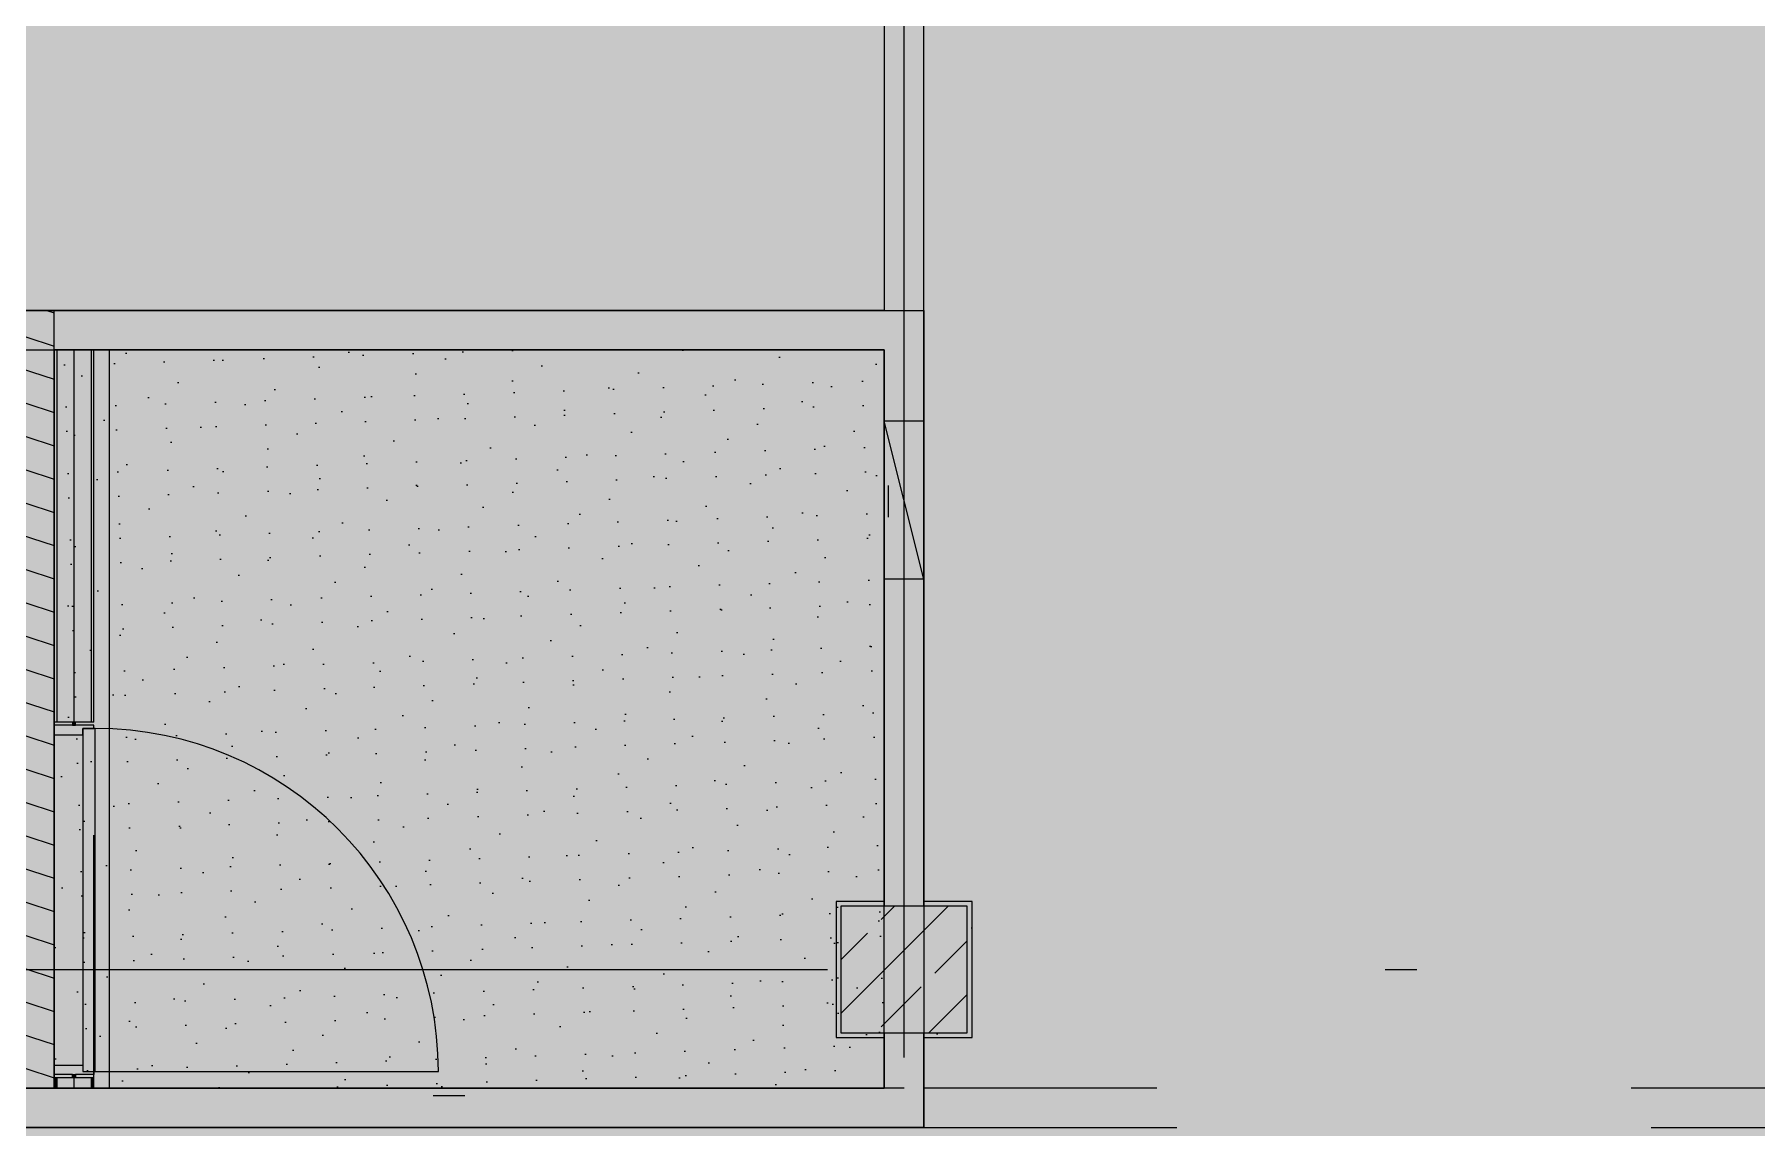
# Model space of a CAD drawing. Header units: metres. Extents: x 101 to 346, y 66 to 213.
# Drawn here: x 124.61 to 130.05, y 92.69 to 96.15 of the extents above; entities that cross this region are included whole.
import ezdxf

# ---------------------------------------------------------------- set-up
doc = ezdxf.new("R2010")
doc.units = ezdxf.units.M
doc.header["$MEASUREMENT"] = 0
for name, pattern in [('Punktlinie', [0.0035, 0, -0.0035]), ('Strichlinie-über-Schnitt', [0.0023, 0.0008, -0.0015]), ('Strichpunktlinie', [0.006703, 0.003528, -0.001764, 0, -0.001411])]:
    doc.linetypes.add(name, pattern=pattern)
for name, color, linetype in [('00  Raster', 7, 'Continuous'), ('10  Stützen', 7, 'Continuous'), ('10  Stützen_Schnittschraffur', 7, 'Continuous'), ('10  Treppen + Rampen', 7, 'Continuous'), ('20  Wand Leichtbau', 7, 'Continuous'), ('20  Wand Leichtbau_Schnittschraffur', 7, 'Continuous'), ('50  NUF - Raumstempel', 7, 'Continuous'), ('Neubau_20  Boden Aufbauten', 7, 'Continuous'), ('Neubau_20  Boden Aufbauten_Deckschraffur', 7, 'Continuous'), ('Neubau_20  Bodenschott', 7, 'Continuous'), ('Neubau_20  Bodenschott_Deckschraffur', 7, 'Continuous'), ('Neubau_20  Wand Leichtbau', 7, 'Continuous'), ('Neubau_20  Wand Leichtbau_Fenster', 7, 'Continuous'), ('Neubau_20 Wand Leichtbau MIETERAUSBAU', 7, 'Continuous'), ('Neubau_20 Wand Leichtbau MIETERAUSBAU_Schnittschraffur', 7, 'Continuous'), ('Neubau_20 Wand Leichtbau MIETERAUSBAU_Tür', 7, 'Continuous')]:
    doc.layers.add(name, color=color, linetype=linetype)
pattern_1 = [(26.86749, (13.58792, 22.68427), (-0.07117876, 0.14049852), [0, -0.105, 0, -0.1575]), (91.86749, (13.92054, 22.57534), (0.15741635, 0.00513262), [0, -0.077, 0, -0.133])]
pattern_2 = [(26.86749, (13.479, 22.351647), (-0.022596431, 0.044602705), [0, -0.05])]

# ---------------------------------------------------------------- blocks, each defined once
blk = doc.blocks.new('*X71', base_point=(96.2155, 47.274))
at = {"layer": 'Neubau_20 Wand Leichtbau MIETERAUSBAU_Schnittschraffur', "linetype": 'Continuous', "lineweight": 13, "true_color": 0x000100}
blk.add_hatch(color=98, dxfattribs=at).paths.add_polyline_path([(124.6759, 95.1519), (124.6679, 95.1519), (124.6679, 93.9744), (124.6759, 93.9744)])
blk = doc.blocks.new('*X72', base_point=(96.2155, 47.274))
at = {"layer": 'Neubau_20 Wand Leichtbau MIETERAUSBAU_Schnittschraffur', "linetype": 'Continuous', "lineweight": 13, "true_color": 0x000100}
blk.add_hatch(color=98, dxfattribs=at).paths.add_polyline_path([(124.6679, 92.8494), (124.6679, 92.8169), (124.6759, 92.8169), (124.6759, 92.8494)])
blk = doc.blocks.new('*X73', base_point=(96.2155, 47.274))
at = {"layer": 'Neubau_20 Wand Leichtbau MIETERAUSBAU_Schnittschraffur', "linetype": 'Continuous', "lineweight": 13, "true_color": 0x000100}
blk.add_hatch(color=98, dxfattribs=at).paths.add_polyline_path([(124.7929, 95.1519), (124.7849, 95.1519), (124.7849, 93.9744), (124.7929, 93.9744)])
blk = doc.blocks.new('*X74', base_point=(96.2155, 47.274))
at = {"layer": 'Neubau_20 Wand Leichtbau MIETERAUSBAU_Schnittschraffur', "linetype": 'Continuous', "lineweight": 13, "true_color": 0x000100}
blk.add_hatch(color=98, dxfattribs=at).paths.add_polyline_path([(124.7929, 92.8494), (124.7849, 92.8494), (124.7849, 92.8169), (124.7929, 92.8169)])

msp = doc.modelspace()

# ---------------------------------------------------------------- hatches: boundary and pattern name
at = {"layer": '10  Stützen_Schnittschraffur', "linetype": 'Continuous', "lineweight": 0, "true_color": 0xffffff}
for points in [[(127.2929, 93.4069), (127.1404, 93.4069), (127.1404, 92.9769), (127.2929, 92.9769), (127.2929, 92.9919), (127.1554, 92.9919), (127.1554, 93.3919), (127.2929, 93.3919)], [(127.5704, 93.4069), (127.4179, 93.4069), (127.4179, 93.3919), (127.5554, 93.3919), (127.5554, 92.9919), (127.4179, 92.9919), (127.4179, 92.9769), (127.5704, 92.9769)], [(127.1554, 92.9919), (127.5554, 92.9919), (127.5554, 93.3919), (127.1554, 93.3919)]]:
    msp.add_hatch(color=7, dxfattribs=at).paths.add_polyline_path(points)
at = {"layer": '10  Stützen_Schnittschraffur', "linetype": 'Continuous', "lineweight": 13, "true_color": 0x000100}
h = msp.add_hatch(dxfattribs=at)
h.set_pattern_fill('Gips_0008', color=98, style=0, pattern_type=2)
h.set_pattern_definition(pattern_2)
h.paths.add_polyline_path([(127.2929, 93.4069), (127.1404, 93.4069), (127.1404, 92.9769), (127.2929, 92.9769), (127.2929, 92.9919), (127.1554, 92.9919), (127.1554, 93.3919), (127.2929, 93.3919)])
h = msp.add_hatch(dxfattribs=at)
h.set_pattern_fill('Gips_0008', color=98, style=0, pattern_type=2)
h.set_pattern_definition(pattern_2)
h.paths.add_polyline_path([(127.5704, 93.4069), (127.4179, 93.4069), (127.4179, 93.3919), (127.5554, 93.3919), (127.5554, 92.9919), (127.4179, 92.9919), (127.4179, 92.9769), (127.5704, 92.9769)])
h = msp.add_hatch(dxfattribs=at)
h.set_pattern_fill('Beton__Stahlbeton_0008', color=98, style=0, pattern_type=2)
h.set_pattern_definition([(225, (127.15537, 93.3919), (-0.16971, 0.16971), []), (225, (127.07052, 93.47674), (-0.169706, 0.169706), [0.18, -0.06])])
h.paths.add_polyline_path([(127.1554, 92.9919), (127.5554, 92.9919), (127.5554, 93.3919), (127.1554, 93.3919)])
at = {"layer": '20  Wand Leichtbau_Schnittschraffur', "linetype": 'Continuous', "lineweight": 18}
for points in [[(127.4179, 99.2769), (127.2929, 99.2769), (127.2929, 93.3919), (127.4179, 93.3919)], [(127.4179, 92.8169), (127.4179, 92.9919), (127.2929, 92.9919), (127.2929, 92.8169)], [(127.3554, 92.8169), (121.9079, 92.8169), (121.9079, 92.6919), (127.3554, 92.6919)], [(121.9704, 92.6919), (127.2929, 92.6919), (127.2929, 92.8169), (121.9704, 92.8169)], [(127.4179, 92.8169), (127.2929, 92.8169), (127.4179, 92.6919)], [(127.2929, 92.8169), (127.2929, 92.6919), (127.4179, 92.6919)]]:
    msp.add_hatch(color=9, dxfattribs=at).paths.add_polyline_path(points)
at = {"layer": 'Neubau_20  Boden Aufbauten_Deckschraffur', "linetype": 'Continuous', "lineweight": 18}
msp.add_hatch(color=30, dxfattribs=at).paths.add_polyline_path([(113.8304, 99.9619), (113.8304, 97.312), (113.7054, 97.312), (113.7054, 92.6999), (111.2179, 92.6999), (111.2179, 92.3919), (121.8454, 92.3919), (121.8454, 92.8169), (124.6679, 92.8169), (124.6679, 95.2768), (122.0179, 95.2768), (122.0179, 99.9621)])
h = msp.add_hatch(dxfattribs=at)
h.set_pattern_fill('Holz_Schalung_liegend__1_A9', color=6, style=0, pattern_type=2)
h.set_pattern_definition([(341.86749, (13.479, 22.35165), (0.03112157, 0.09503393), [])])
h.paths.add_polyline_path([(113.8304, 99.9619), (113.8304, 97.312), (113.7054, 97.312), (113.7054, 92.6999), (111.2179, 92.6999), (111.2179, 92.3919), (121.8454, 92.3919), (121.8454, 92.8169), (124.6679, 92.8169), (124.6679, 95.2768), (122.0179, 95.2768), (122.0179, 99.9621)])
at = {"layer": 'Neubau_20  Boden Aufbauten_Deckschraffur', "linetype": 'Continuous', "lineweight": 50, "true_color": 0x9f9f9f}
h = msp.add_hatch(color=253, dxfattribs=at)
h.paths.add_polyline_path([(122.0179, 99.9619), (122.0179, 95.2769), (127.4179, 95.2769), (127.4179, 92.6919), (121.9204, 92.6919), (121.9204, 92.3919), (153.0379, 92.3919), (153.0379, 95.9172), (154.2379, 95.9172), (154.2379, 99.2769), (154.1583, 99.2769), (154.1583, 99.6769), (154.3304, 99.6769), (154.3304, 99.9626), (127.3804, 99.9619)])
h.paths.add_polyline_path([(132.7054, 92.6919), (132.7054, 95.2769), (138.2054, 95.2769), (138.2054, 92.6919), (136.6704, 92.6919), (136.6704, 92.8819), (134.2254, 92.8819), (134.2254, 92.6919)], flags=0)
at = {"layer": 'Neubau_20  Boden Aufbauten_Deckschraffur', "linetype": 'Continuous', "lineweight": 18, "true_color": 0xefefef}
h = msp.add_hatch(dxfattribs=at)
h.set_pattern_fill('Mörtel_0008', style=0, pattern_type=2)
h.set_pattern_definition(pattern_1)
h.paths.add_polyline_path([(122.0179, 99.9619), (122.0179, 95.2769), (127.4179, 95.2769), (127.4179, 92.6919), (121.9204, 92.6919), (121.9204, 92.3919), (153.0379, 92.3919), (153.0379, 95.9172), (154.2379, 95.9172), (154.2379, 99.2769), (154.1583, 99.2769), (154.1583, 99.6769), (154.3304, 99.6769), (154.3304, 99.9626), (127.3804, 99.9619)])
h.paths.add_polyline_path([(132.7054, 92.6919), (132.7054, 95.2769), (138.2054, 95.2769), (138.2054, 92.6919), (136.6704, 92.6919), (136.6704, 92.8819), (134.2254, 92.8819), (134.2254, 92.6919)], flags=0)
at = {"layer": 'Neubau_20  Boden Aufbauten_Deckschraffur', "linetype": 'Continuous', "lineweight": 80}
msp.add_hatch(color=5, dxfattribs=at).paths.add_polyline_path([(124.6679, 95.1519), (124.6679, 92.8169), (127.2929, 92.8169), (127.2929, 95.1519)])
at = {"layer": 'Neubau_20  Boden Aufbauten_Deckschraffur', "linetype": 'Continuous', "lineweight": 18, "true_color": 0xefefef}
h = msp.add_hatch(dxfattribs=at)
h.set_pattern_fill('Mörtel_0008', style=0, pattern_type=2)
h.set_pattern_definition(pattern_1)
h.paths.add_polyline_path([(124.6679, 95.1519), (124.6679, 92.8169), (127.2929, 92.8169), (127.2929, 95.1519)])
at = {"layer": 'Neubau_20  Bodenschott_Deckschraffur', "linetype": 'Continuous', "lineweight": 0, "true_color": 0x11960a}
msp.add_hatch(color=94, dxfattribs=at).paths.add_polyline_path([(124.6679, 92.8169), (124.8429, 92.8169), (124.8429, 95.1519), (124.6679, 95.1519)])
at = {"layer": 'Neubau_20 Wand Leichtbau MIETERAUSBAU_Schnittschraffur', "linetype": 'Continuous', "lineweight": 18}
msp.add_hatch(color=9, dxfattribs=at).paths.add_polyline_path([(123.9874, 95.1519), (127.2929, 95.1519), (127.2929, 95.2769), (123.9874, 95.2769)])
at = {"layer": 'Neubau_20 Wand Leichtbau MIETERAUSBAU_Schnittschraffur', "linetype": 'Continuous', "lineweight": 0, "true_color": 0xffffff}
for points in [[(124.6759, 95.1519), (124.6679, 95.1519), (124.6679, 93.9744), (124.6759, 93.9744)], [(124.7929, 95.1519), (124.7849, 95.1519), (124.7849, 93.9744), (124.7929, 93.9744)], [(124.6679, 93.9344), (124.7579, 93.9344), (124.7579, 93.9544), (124.7929, 93.9544), (124.7929, 93.9644), (124.7354, 93.9644), (124.7254, 93.9644), (124.6679, 93.9644)], [(124.7254, 93.9644), (124.7354, 93.9644), (124.7354, 93.9744), (124.7254, 93.9744)], [(124.7979, 93.9544), (124.7579, 93.9544), (124.7579, 92.8694), (124.7979, 92.8694)], [(124.6679, 92.8894), (124.6679, 92.8594), (124.7254, 92.8594), (124.7354, 92.8594), (124.7929, 92.8594), (124.7929, 92.8694), (124.7579, 92.8694), (124.7579, 92.8894)], [(124.7254, 92.8594), (124.7254, 92.8494), (124.7354, 92.8494), (124.7354, 92.8594)], [(124.6679, 92.8494), (124.6679, 92.8169), (124.6759, 92.8169), (124.6759, 92.8494)], [(124.7929, 92.8494), (124.7849, 92.8494), (124.7849, 92.8169), (124.7929, 92.8169)]]:
    msp.add_hatch(color=7, dxfattribs=at).paths.add_polyline_path(points)

# ---------------------------------------------------------------- linework, layer by layer
at = {"layer": '00  Raster', "color": 7, "linetype": 'Strichpunktlinie', "lineweight": 13, "ltscale": 1000}
msp.add_line((127.3554, 79.3072), (127.3554, 102.9769), dxfattribs=at)
at = {"layer": '00  Raster', "color": 5, "linetype": 'Strichpunktlinie', "lineweight": 13, "ltscale": 1000}
msp.add_line((103.1761, 93.1919), (159.1776, 93.1919), dxfattribs=at)
at = {"layer": '10  Stützen', "color": 7, "linetype": 'Continuous', "lineweight": 13, "ltscale": 1000, "flags": 128}
for points in [[(127.2929, 93.4069), (127.1404, 93.4069), (127.1404, 92.9769), (127.2929, 92.9769)], [(127.4179, 92.9769), (127.5704, 92.9769), (127.5704, 93.4069), (127.4179, 93.4069)]]:
    msp.add_lwpolyline(points, dxfattribs=at)
msp.add_lwpolyline([(127.1554, 92.9919), (127.5554, 92.9919), (127.5554, 93.3919), (127.1554, 93.3919)], close=True, dxfattribs=at)
at = {"layer": '20  Wand Leichtbau', "color": 7, "linetype": 'Continuous', "lineweight": 18, "ltscale": 1000, "flags": 128}
for points in [[(127.2929, 99.2769), (127.2929, 95.2769)], [(127.4179, 93.3919), (127.4179, 99.2769)], [(127.2929, 95.1519), (127.2929, 93.3919)], [(127.2929, 92.9919), (127.2929, 92.8169)], [(127.4179, 92.8169), (127.4179, 92.9919)], [(127.2929, 92.8169), (121.8454, 92.8169)], [(127.3554, 92.8169), (121.9079, 92.8169)], [(121.9079, 92.6919), (127.3554, 92.6919)], [(121.9704, 92.6919), (127.4179, 92.6919)]]:
    msp.add_lwpolyline(points, dxfattribs=at)
at = {"layer": '20  Wand Leichtbau', "color": 7, "linetype": 'Continuous', "lineweight": 13, "ltscale": 1000, "flags": 128}
msp.add_lwpolyline([(127.4179, 92.6919), (127.4179, 92.8169)], dxfattribs=at)
at = {"layer": '20  Wand Leichtbau', "color": 7, "linetype": 'Strichlinie-über-Schnitt', "lineweight": 13, "ltscale": 1000, "flags": 128}
for points in [[(132.7554, 92.8169), (127.4179, 92.8169)], [(127.4179, 92.8169), (127.4179, 92.6919)], [(127.4179, 92.6919), (132.7554, 92.6919)]]:
    msp.add_lwpolyline(points, dxfattribs=at)
at = {"layer": '50  NUF - Raumstempel', "color": 7, "linetype": 'Punktlinie', "lineweight": 13, "ltscale": 1000, "flags": 128}
msp.add_lwpolyline([(104.6804, 84.956), (104.6804, 97.469), (113.7904, 97.469), (113.7904, 99.9619), (127.3054, 99.9619), (127.3054, 99.6919), (127.1404, 99.6919), (127.1404, 99.2619), (127.3054, 99.2619), (127.3054, 93.4069), (127.1404, 93.4069), (127.1404, 92.9769), (127.3054, 92.9769), (127.3054, 92.7919), (121.8704, 92.7919), (121.8704, 88.5569), (120.5754, 88.5569), (120.5754, 85.1919), (117.9804, 85.1919), (117.9804, 84.956)], close=True, dxfattribs=at)
at = {"layer": 'Neubau_20  Boden Aufbauten', "color": 7, "linetype": 'Continuous', "lineweight": 13, "ltscale": 1000, "flags": 128}
for points in [[(113.8304, 99.9619), (113.8304, 97.312), (113.7054, 97.312), (113.7054, 92.6999), (111.2179, 92.6999), (111.2179, 92.3919), (121.8454, 92.3919), (121.8454, 92.8169), (124.6679, 92.8169), (124.6679, 95.2768), (122.0179, 95.2768), (122.0179, 99.9621)], [(122.0179, 99.9619), (122.0179, 95.2769), (127.4179, 95.2769), (127.4179, 92.6919), (121.9204, 92.6919), (121.9204, 92.3919), (153.0379, 92.3919), (153.0379, 95.9172), (154.2379, 95.9172), (154.2379, 99.2769), (154.1583, 99.2769), (154.1583, 99.6769), (154.3304, 99.6769), (154.3304, 99.9626), (127.3804, 99.9619)], [(124.6679, 95.1519), (124.6679, 92.8169), (127.2929, 92.8169), (127.2929, 95.1519)]]:
    msp.add_lwpolyline(points, close=True, dxfattribs=at)
at = {"layer": 'Neubau_20  Bodenschott', "color": 7, "linetype": 'Continuous', "lineweight": 13, "ltscale": 1000}
msp.add_line((124.8429, 92.8169), (124.6679, 92.8169), dxfattribs=at)
at = {"layer": 'Neubau_20  Bodenschott', "color": 7, "linetype": 'Continuous', "lineweight": 13, "ltscale": 1000, "flags": 128}
for points in [[(124.8429, 95.1519), (124.6679, 95.1519)], [(124.6679, 95.1519), (124.6679, 92.8169)], [(124.8429, 92.8169), (124.8429, 95.1519)], [(124.8429, 92.6919), (124.6679, 92.6919)]]:
    msp.add_lwpolyline(points, dxfattribs=at)
at = {"layer": 'Neubau_20  Wand Leichtbau', "color": 7, "linetype": 'Strichlinie-über-Schnitt', "lineweight": 13, "ltscale": 1000, "flags": 128}
for points in [[(124.6679, 95.1519), (124.6679, 92.8169)], [(124.6679, 95.1519), (124.7929, 95.1519)], [(124.7929, 92.8169), (124.7929, 95.1519)], [(124.6679, 92.8169), (124.7929, 92.8169)]]:
    msp.add_lwpolyline(points, dxfattribs=at)
at = {"layer": 'Neubau_20  Wand Leichtbau_Fenster', "color": 7, "linetype": 'Continuous', "lineweight": 13, "ltscale": 1000}
for p, q in [((127.4179, 94.4268), (127.2929, 94.9268)), ((127.4179, 94.9268), (127.2929, 94.9268)), ((127.4179, 94.4268), (127.2929, 94.4268))]:
    msp.add_line(p, q, dxfattribs=at)
at = {"layer": 'Neubau_20 Wand Leichtbau MIETERAUSBAU', "color": 7, "linetype": 'Continuous', "lineweight": 13, "ltscale": 1000}
for p, q in [((124.6759, 95.1519), (124.6759, 93.9744)), ((124.7304, 95.1519), (124.7304, 93.9744)), ((124.7849, 95.1519), (124.7849, 93.9744)), ((124.6759, 93.9744), (124.6679, 93.9744)), ((124.7304, 93.9744), (124.6759, 93.9744)), ((124.7849, 93.9744), (124.7304, 93.9744)), ((124.7929, 93.9744), (124.7849, 93.9744)), ((124.6759, 92.8494), (124.6679, 92.8494)), ((124.6759, 92.8494), (124.6759, 92.8169)), ((124.7304, 92.8494), (124.6759, 92.8494)), ((124.7304, 92.8494), (124.7304, 92.8169)), ((124.7849, 92.8494), (124.7304, 92.8494)), ((124.7849, 92.8494), (124.7849, 92.8169)), ((124.7929, 92.8494), (124.7849, 92.8494))]:
    msp.add_line(p, q, dxfattribs=at)
at = {"layer": 'Neubau_20 Wand Leichtbau MIETERAUSBAU', "color": 7, "linetype": 'Continuous', "lineweight": 18, "ltscale": 1000, "flags": 128}
for points in [[(127.2929, 95.2769), (123.9874, 95.2769)], [(123.9874, 95.1519), (127.2929, 95.1519)]]:
    msp.add_lwpolyline(points, dxfattribs=at)
at = {"layer": 'Neubau_20 Wand Leichtbau MIETERAUSBAU', "color": 7, "linetype": 'Continuous', "lineweight": 25, "ltscale": 1000, "flags": 128}
for points in [[(124.6679, 95.1519), (124.6679, 93.9744)], [(124.7929, 93.9744), (124.7929, 95.1519)], [(124.6679, 92.8494), (124.6679, 92.8169)], [(124.7929, 92.8169), (124.7929, 92.8494)]]:
    msp.add_lwpolyline(points, dxfattribs=at)
at = {"layer": 'Neubau_20 Wand Leichtbau MIETERAUSBAU', "color": 7, "linetype": 'Continuous', "lineweight": 13, "ltscale": 1000, "flags": 128}
for points in [[(124.6679, 95.1519), (124.6759, 95.1519)], [(124.6759, 95.1519), (124.7304, 95.1519)], [(124.7304, 95.1519), (124.7849, 95.1519)], [(124.7849, 95.1519), (124.7929, 95.1519)], [(124.6679, 92.8169), (124.6759, 92.8169)], [(124.6759, 92.8169), (124.7304, 92.8169)], [(124.7304, 92.8169), (124.7849, 92.8169)], [(124.7849, 92.8169), (124.7929, 92.8169)]]:
    msp.add_lwpolyline(points, dxfattribs=at)
at = {"layer": 'Neubau_20 Wand Leichtbau MIETERAUSBAU_Tür', "color": 7, "linetype": 'Continuous', "lineweight": 13, "ltscale": 1000}
for p, q in [((124.6759, 93.9744), (124.6679, 93.9744)), ((124.6759, 93.9744), (124.6679, 93.9744)), ((124.7254, 93.9644), (124.6679, 93.9644)), ((124.6679, 93.9644), (124.6679, 93.9344)), ((124.7304, 93.9744), (124.6759, 93.9744)), ((124.7304, 93.9744), (124.6759, 93.9744)), ((124.7354, 93.9744), (124.7254, 93.9744)), ((124.7254, 93.9744), (124.7254, 93.9644)), ((124.7254, 93.9744), (124.7354, 93.9644)), ((124.7354, 93.9744), (124.7254, 93.9644)), ((124.7254, 93.9644), (124.7354, 93.9644)), ((124.7849, 93.9744), (124.7304, 93.9744)), ((124.7849, 93.9744), (124.7304, 93.9744)), ((124.7354, 93.9644), (124.7354, 93.9744)), ((124.7929, 93.9644), (124.7354, 93.9644)), ((124.7579, 93.9344), (124.7579, 93.9544)), ((124.7579, 93.9544), (124.7929, 93.9544)), ((124.7979, 93.9544), (124.7579, 93.9544)), ((124.7579, 93.9544), (124.7579, 92.8694)), ((124.7929, 93.9744), (124.7849, 93.9744)), ((124.7929, 93.9744), (124.7849, 93.9744)), ((124.7929, 93.9544), (124.7929, 93.9644)), ((124.7979, 92.8694), (124.7979, 93.9544)), ((124.6679, 93.9344), (124.7579, 93.9344)), ((124.6679, 92.8894), (124.7579, 92.8894)), ((124.6679, 92.8594), (124.6679, 92.8894)), ((124.7254, 92.8594), (124.6679, 92.8594)), ((124.7254, 92.8594), (124.7354, 92.8594)), ((124.7254, 92.8494), (124.7254, 92.8594)), ((124.7254, 92.8494), (124.7354, 92.8594)), ((124.7354, 92.8494), (124.7254, 92.8594)), ((124.7929, 92.8594), (124.7354, 92.8594)), ((124.7354, 92.8594), (124.7354, 92.8494)), ((124.7579, 92.8894), (124.7579, 92.8694)), ((124.7579, 92.8694), (124.7929, 92.8694)), ((124.7579, 92.8694), (124.7979, 92.8694)), ((124.7929, 92.8694), (124.7929, 92.8594)), ((124.7979, 92.8694), (125.8829, 92.8694)), ((124.6759, 92.8494), (124.6679, 92.8494)), ((124.6759, 92.8494), (124.6679, 92.8494)), ((124.7304, 92.8494), (124.6759, 92.8494)), ((124.7304, 92.8494), (124.6759, 92.8494)), ((124.7354, 92.8494), (124.7254, 92.8494)), ((124.7849, 92.8494), (124.7304, 92.8494)), ((124.7849, 92.8494), (124.7304, 92.8494)), ((124.7929, 92.8494), (124.7849, 92.8494)), ((124.7929, 92.8494), (124.7849, 92.8494))]:
    msp.add_line(p, q, dxfattribs=at)
msp.add_arc((124.7979, 92.8694), 1.085, 0, 90, dxfattribs=at)

# ---------------------------------------------------------------- block references
at = {"layer": '10  Treppen + Rampen', "color": 7, "linetype": 'Continuous', "lineweight": 13, "ltscale": 1000}
for name in ['*X71', '*X73', '*X72', '*X74']:
    msp.add_blockref(name, (96.2155, 47.274), dxfattribs=at)

doc.saveas('drawing.dxf')
